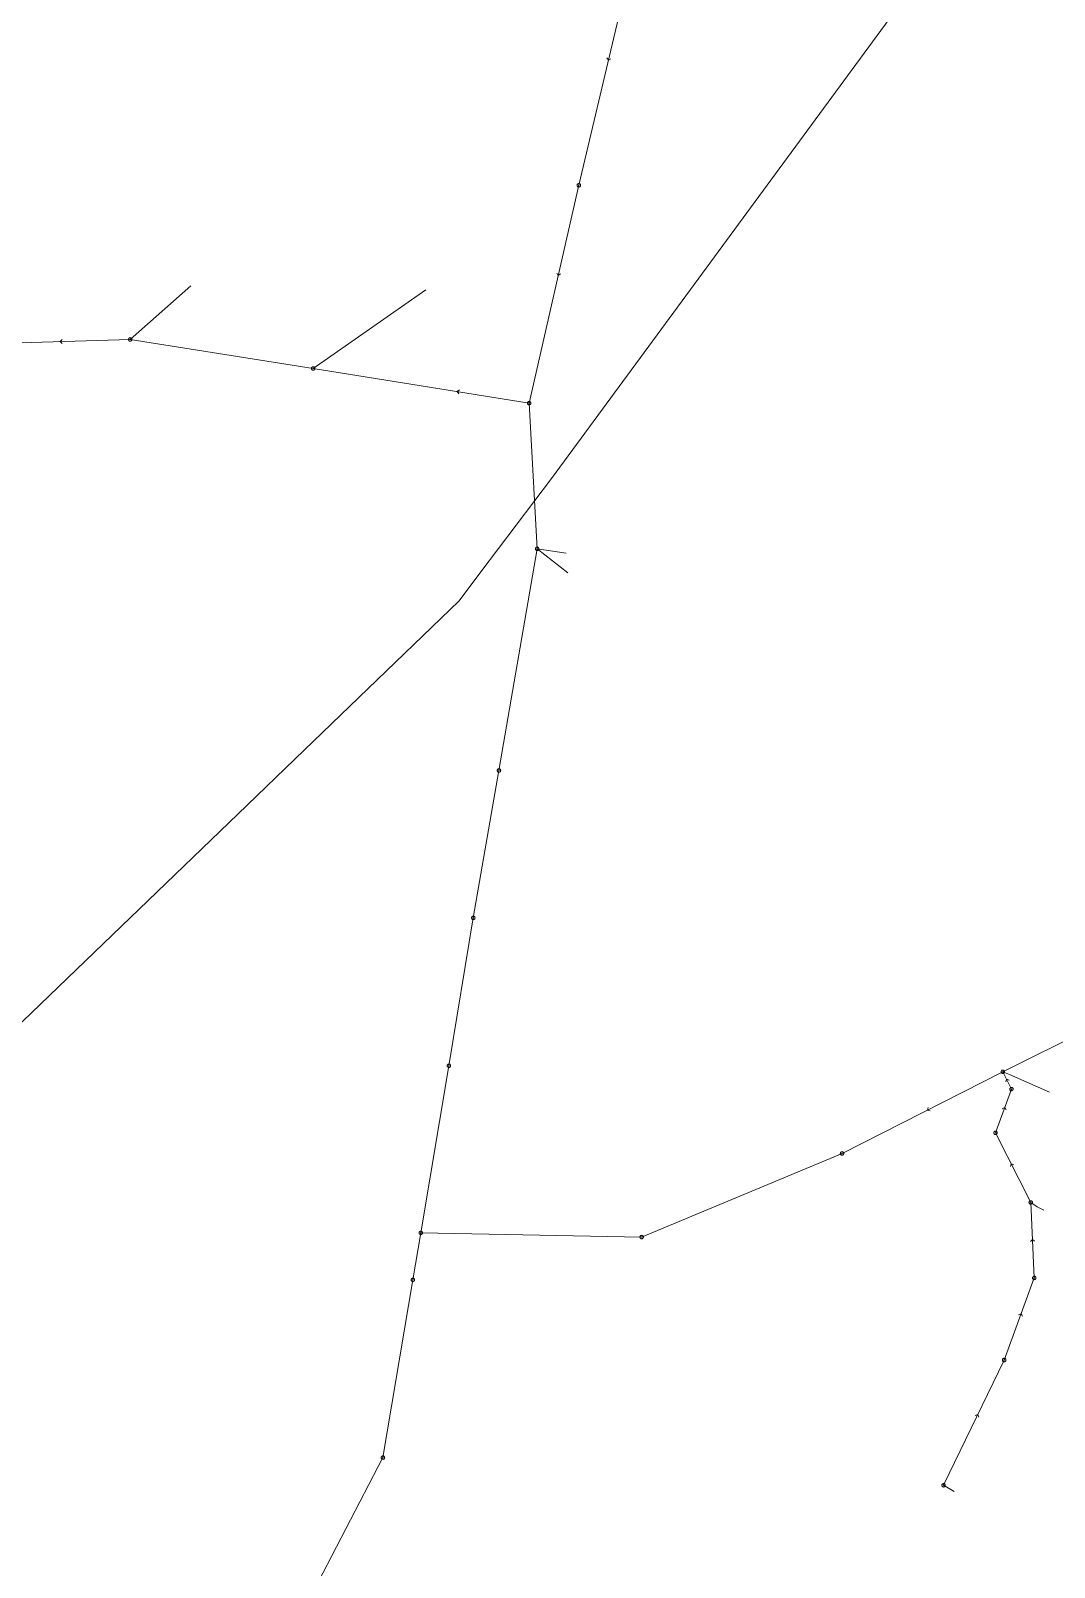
# Model space of a CAD drawing. Header units: metres. Extents: x 25504150 to 25508618, y 6694193 to 6702753.
# Drawn here: x 25505605.8 to 25505880.9, y 6696467.4 to 6696880.6 of the extents above; entities that cross this region are included whole.
import ezdxf

# ---------------------------------------------------------------- set-up
doc = ezdxf.new("R2010")
doc.units = ezdxf.units.M
for name, pattern in [('Sewer_node', [0]), ('Viemariputket', [0]), ('Viemarivarusteet', [0])]:
    doc.linetypes.add(name, pattern=pattern)
for name, color, linetype, lineweight in [('Sewer_node', 7, 'Sewer_node', 0), ('Viemariputket', 7, 'Viemariputket', 0), ('Viemarivarusteet', 7, 'Viemarivarusteet', 0)]:
    doc.layers.add(name, color=color, linetype=linetype, lineweight=lineweight)

msp = doc.modelspace()

# ---------------------------------------------------------------- linework, layer by layer
at = {"layer": 'Sewer_node', "color": 46, "linetype": 'Continuous', "true_color": 0x7f5f00, "flags": 128}
for points in [[(25505760.63, 6696873.28), (25505761.05, 6696872.65), (25505761.67, 6696873.06)], [(25505747.16, 6696815.4), (25505747.58, 6696814.77), (25505748.2, 6696815.18)], [(25505614.19, 6696797.53), (25505613.68, 6696796.98), (25505614.22, 6696796.47)], [(25505721, 6696784.01), (25505720.41, 6696783.56), (25505720.85, 6696782.96)], [(25505868.83, 6696598.41), (25505868.12, 6696598.64), (25505867.89, 6696597.93)], [(25505847.04, 6696591.08), (25505846.83, 6696590.36), (25505847.54, 6696590.15)], [(25505867.96, 6696590.4), (25505867.62, 6696591.07), (25505866.95, 6696590.74)], [(25505870.1, 6696575.67), (25505869.38, 6696575.88), (25505869.16, 6696575.17)], [(25505875.63, 6696555.11), (25505875.06, 6696555.6), (25505874.57, 6696555.04)], [(25505872.35, 6696534.92), (25505872.01, 6696535.59), (25505871.34, 6696535.27)], [(25505860.62, 6696507.79), (25505860.36, 6696508.49), (25505859.66, 6696508.25)]]:
    msp.add_lwpolyline(points, dxfattribs=at)
for points, elevation in [([(25505753.57, 6696839.03), (25505753.56, 6696839.1), (25505753.55, 6696839.18), (25505753.52, 6696839.24), (25505753.48, 6696839.31), (25505753.43, 6696839.36), (25505753.38, 6696839.41), (25505753.31, 6696839.45), (25505753.25, 6696839.48), (25505753.17, 6696839.49), (25505753.1, 6696839.5), (25505753.03, 6696839.49), (25505752.95, 6696839.48), (25505752.89, 6696839.45), (25505752.82, 6696839.41), (25505752.77, 6696839.36), (25505752.72, 6696839.31), (25505752.68, 6696839.24), (25505752.65, 6696839.18), (25505752.64, 6696839.1), (25505752.63, 6696839.03), (25505752.64, 6696838.96), (25505752.65, 6696838.88), (25505752.68, 6696838.82), (25505752.72, 6696838.75), (25505752.77, 6696838.7), (25505752.82, 6696838.65), (25505752.89, 6696838.61), (25505752.95, 6696838.58), (25505753.03, 6696838.57), (25505753.1, 6696838.56), (25505753.17, 6696838.57), (25505753.25, 6696838.58), (25505753.31, 6696838.61), (25505753.38, 6696838.65), (25505753.43, 6696838.7), (25505753.48, 6696838.75), (25505753.52, 6696838.82), (25505753.55, 6696838.88), (25505753.56, 6696838.96)], 38.14), ([(25505632.96, 6696797.56), (25505632.95, 6696797.63), (25505632.94, 6696797.7), (25505632.91, 6696797.77), (25505632.87, 6696797.83), (25505632.83, 6696797.89), (25505632.77, 6696797.93), (25505632.71, 6696797.97), (25505632.64, 6696798), (25505632.57, 6696798.01), (25505632.5, 6696798.02), (25505632.43, 6696798.01), (25505632.36, 6696798), (25505632.29, 6696797.97), (25505632.23, 6696797.93), (25505632.17, 6696797.89), (25505632.13, 6696797.83), (25505632.09, 6696797.77), (25505632.06, 6696797.7), (25505632.05, 6696797.63), (25505632.04, 6696797.56), (25505632.05, 6696797.49), (25505632.06, 6696797.42), (25505632.09, 6696797.35), (25505632.13, 6696797.29), (25505632.17, 6696797.23), (25505632.23, 6696797.19), (25505632.29, 6696797.15), (25505632.36, 6696797.12), (25505632.43, 6696797.11), (25505632.5, 6696797.1), (25505632.57, 6696797.11), (25505632.64, 6696797.12), (25505632.71, 6696797.15), (25505632.77, 6696797.19), (25505632.83, 6696797.23), (25505632.87, 6696797.29), (25505632.91, 6696797.35), (25505632.94, 6696797.42), (25505632.95, 6696797.49)], 35.42), ([(25505682.17, 6696789.77), (25505682.16, 6696789.84), (25505682.15, 6696789.92), (25505682.12, 6696789.98), (25505682.08, 6696790.05), (25505682.03, 6696790.1), (25505681.98, 6696790.15), (25505681.91, 6696790.19), (25505681.85, 6696790.22), (25505681.77, 6696790.23), (25505681.7, 6696790.24), (25505681.63, 6696790.23), (25505681.55, 6696790.22), (25505681.49, 6696790.19), (25505681.42, 6696790.15), (25505681.37, 6696790.1), (25505681.32, 6696790.05), (25505681.28, 6696789.98), (25505681.25, 6696789.92), (25505681.24, 6696789.84), (25505681.23, 6696789.77), (25505681.24, 6696789.7), (25505681.25, 6696789.62), (25505681.28, 6696789.56), (25505681.32, 6696789.49), (25505681.37, 6696789.44), (25505681.42, 6696789.39), (25505681.49, 6696789.35), (25505681.55, 6696789.32), (25505681.63, 6696789.31), (25505681.7, 6696789.3), (25505681.77, 6696789.31), (25505681.85, 6696789.32), (25505681.91, 6696789.35), (25505681.98, 6696789.39), (25505682.03, 6696789.44), (25505682.08, 6696789.49), (25505682.12, 6696789.56), (25505682.15, 6696789.62), (25505682.16, 6696789.7)], 36.99), ([(25505740.22, 6696780.45), (25505740.21, 6696780.52), (25505740.2, 6696780.59), (25505740.17, 6696780.66), (25505740.13, 6696780.72), (25505740.09, 6696780.78), (25505740.03, 6696780.82), (25505739.97, 6696780.86), (25505739.9, 6696780.89), (25505739.83, 6696780.9), (25505739.76, 6696780.91), (25505739.69, 6696780.9), (25505739.62, 6696780.89), (25505739.55, 6696780.86), (25505739.49, 6696780.82), (25505739.43, 6696780.78), (25505739.39, 6696780.72), (25505739.35, 6696780.66), (25505739.32, 6696780.59), (25505739.31, 6696780.52), (25505739.3, 6696780.45), (25505739.31, 6696780.38), (25505739.32, 6696780.31), (25505739.35, 6696780.24), (25505739.39, 6696780.18), (25505739.43, 6696780.12), (25505739.49, 6696780.08), (25505739.55, 6696780.04), (25505739.62, 6696780.01), (25505739.69, 6696780), (25505739.76, 6696779.99), (25505739.83, 6696780), (25505739.9, 6696780.01), (25505739.97, 6696780.04), (25505740.03, 6696780.08), (25505740.09, 6696780.12), (25505740.13, 6696780.18), (25505740.17, 6696780.24), (25505740.2, 6696780.31), (25505740.21, 6696780.38)], 37.62), ([(25505742.35, 6696741.27), (25505742.34, 6696741.34), (25505742.33, 6696741.41), (25505742.3, 6696741.48), (25505742.26, 6696741.54), (25505742.22, 6696741.6), (25505742.16, 6696741.64), (25505742.1, 6696741.68), (25505742.03, 6696741.71), (25505741.96, 6696741.72), (25505741.89, 6696741.73), (25505741.82, 6696741.72), (25505741.75, 6696741.71), (25505741.68, 6696741.68), (25505741.62, 6696741.64), (25505741.56, 6696741.6), (25505741.52, 6696741.54), (25505741.48, 6696741.48), (25505741.45, 6696741.41), (25505741.44, 6696741.34), (25505741.43, 6696741.27), (25505741.44, 6696741.2), (25505741.45, 6696741.13), (25505741.48, 6696741.06), (25505741.52, 6696741), (25505741.56, 6696740.94), (25505741.62, 6696740.9), (25505741.68, 6696740.86), (25505741.75, 6696740.83), (25505741.82, 6696740.82), (25505741.89, 6696740.81), (25505741.96, 6696740.82), (25505742.03, 6696740.83), (25505742.1, 6696740.86), (25505742.16, 6696740.9), (25505742.22, 6696740.94), (25505742.26, 6696741), (25505742.3, 6696741.06), (25505742.33, 6696741.13), (25505742.34, 6696741.2)], 38.08), ([(25505732.1, 6696681.67), (25505732.09, 6696681.74), (25505732.08, 6696681.81), (25505732.05, 6696681.88), (25505732.01, 6696681.94), (25505731.97, 6696682), (25505731.91, 6696682.04), (25505731.85, 6696682.08), (25505731.78, 6696682.11), (25505731.71, 6696682.12), (25505731.64, 6696682.13), (25505731.57, 6696682.12), (25505731.5, 6696682.11), (25505731.43, 6696682.08), (25505731.37, 6696682.04), (25505731.31, 6696682), (25505731.27, 6696681.94), (25505731.23, 6696681.88), (25505731.2, 6696681.81), (25505731.19, 6696681.74), (25505731.18, 6696681.67), (25505731.19, 6696681.6), (25505731.2, 6696681.53), (25505731.23, 6696681.46), (25505731.27, 6696681.4), (25505731.31, 6696681.34), (25505731.37, 6696681.3), (25505731.43, 6696681.26), (25505731.5, 6696681.23), (25505731.57, 6696681.22), (25505731.64, 6696681.21), (25505731.71, 6696681.22), (25505731.78, 6696681.23), (25505731.85, 6696681.26), (25505731.91, 6696681.3), (25505731.97, 6696681.34), (25505732.01, 6696681.4), (25505732.05, 6696681.46), (25505732.08, 6696681.53), (25505732.09, 6696681.6)], 37.74), ([(25505725.2, 6696642.05), (25505725.19, 6696642.12), (25505725.18, 6696642.19), (25505725.15, 6696642.26), (25505725.11, 6696642.32), (25505725.07, 6696642.38), (25505725.01, 6696642.42), (25505724.95, 6696642.46), (25505724.88, 6696642.49), (25505724.81, 6696642.5), (25505724.74, 6696642.51), (25505724.67, 6696642.5), (25505724.6, 6696642.49), (25505724.53, 6696642.46), (25505724.47, 6696642.42), (25505724.41, 6696642.38), (25505724.37, 6696642.32), (25505724.33, 6696642.26), (25505724.3, 6696642.19), (25505724.29, 6696642.12), (25505724.28, 6696642.05), (25505724.29, 6696641.98), (25505724.3, 6696641.91), (25505724.33, 6696641.84), (25505724.37, 6696641.78), (25505724.41, 6696641.72), (25505724.47, 6696641.68), (25505724.53, 6696641.64), (25505724.6, 6696641.61), (25505724.67, 6696641.6), (25505724.74, 6696641.59), (25505724.81, 6696641.6), (25505724.88, 6696641.61), (25505724.95, 6696641.64), (25505725.01, 6696641.68), (25505725.07, 6696641.72), (25505725.11, 6696641.78), (25505725.15, 6696641.84), (25505725.18, 6696641.91), (25505725.19, 6696641.98)], 36.57), ([(25505718.65, 6696602.3), (25505718.64, 6696602.37), (25505718.63, 6696602.44), (25505718.6, 6696602.51), (25505718.56, 6696602.57), (25505718.52, 6696602.63), (25505718.46, 6696602.67), (25505718.4, 6696602.71), (25505718.33, 6696602.74), (25505718.26, 6696602.75), (25505718.19, 6696602.76), (25505718.12, 6696602.75), (25505718.05, 6696602.74), (25505717.98, 6696602.71), (25505717.92, 6696602.67), (25505717.86, 6696602.63), (25505717.82, 6696602.57), (25505717.78, 6696602.51), (25505717.75, 6696602.44), (25505717.74, 6696602.37), (25505717.73, 6696602.3), (25505717.74, 6696602.23), (25505717.75, 6696602.16), (25505717.78, 6696602.09), (25505717.82, 6696602.03), (25505717.86, 6696601.97), (25505717.92, 6696601.93), (25505717.98, 6696601.89), (25505718.05, 6696601.86), (25505718.12, 6696601.85), (25505718.19, 6696601.84), (25505718.26, 6696601.85), (25505718.33, 6696601.86), (25505718.4, 6696601.89), (25505718.46, 6696601.93), (25505718.52, 6696601.97), (25505718.56, 6696602.03), (25505718.6, 6696602.09), (25505718.63, 6696602.16), (25505718.64, 6696602.23)], 34.81), ([(25505867.57, 6696600.66), (25505867.56, 6696600.73), (25505867.55, 6696600.8), (25505867.52, 6696600.87), (25505867.48, 6696600.93), (25505867.44, 6696600.99), (25505867.38, 6696601.03), (25505867.32, 6696601.07), (25505867.25, 6696601.1), (25505867.18, 6696601.11), (25505867.11, 6696601.12), (25505867.04, 6696601.11), (25505866.97, 6696601.1), (25505866.9, 6696601.07), (25505866.84, 6696601.03), (25505866.78, 6696600.99), (25505866.74, 6696600.93), (25505866.7, 6696600.87), (25505866.67, 6696600.8), (25505866.66, 6696600.73), (25505866.65, 6696600.66), (25505866.66, 6696600.59), (25505866.67, 6696600.52), (25505866.7, 6696600.45), (25505866.74, 6696600.39), (25505866.78, 6696600.33), (25505866.84, 6696600.29), (25505866.9, 6696600.25), (25505866.97, 6696600.22), (25505867.04, 6696600.21), (25505867.11, 6696600.2), (25505867.18, 6696600.21), (25505867.25, 6696600.22), (25505867.32, 6696600.25), (25505867.38, 6696600.29), (25505867.44, 6696600.33), (25505867.48, 6696600.39), (25505867.52, 6696600.45), (25505867.55, 6696600.52), (25505867.56, 6696600.59)], 38.06), ([(25505869.88, 6696596.01), (25505869.87, 6696596.08), (25505869.86, 6696596.16), (25505869.83, 6696596.22), (25505869.79, 6696596.29), (25505869.74, 6696596.34), (25505869.69, 6696596.39), (25505869.62, 6696596.43), (25505869.56, 6696596.46), (25505869.48, 6696596.47), (25505869.41, 6696596.48), (25505869.34, 6696596.47), (25505869.26, 6696596.46), (25505869.2, 6696596.43), (25505869.13, 6696596.39), (25505869.08, 6696596.34), (25505869.03, 6696596.29), (25505868.99, 6696596.22), (25505868.96, 6696596.16), (25505868.95, 6696596.08), (25505868.94, 6696596.01), (25505868.95, 6696595.94), (25505868.96, 6696595.86), (25505868.99, 6696595.8), (25505869.03, 6696595.73), (25505869.08, 6696595.68), (25505869.13, 6696595.63), (25505869.2, 6696595.59), (25505869.26, 6696595.56), (25505869.34, 6696595.55), (25505869.41, 6696595.54), (25505869.48, 6696595.55), (25505869.56, 6696595.56), (25505869.62, 6696595.59), (25505869.69, 6696595.63), (25505869.74, 6696595.68), (25505869.79, 6696595.73), (25505869.83, 6696595.8), (25505869.86, 6696595.86), (25505869.87, 6696595.94)], 37.91), ([(25505865.61, 6696584.25), (25505865.6, 6696584.32), (25505865.59, 6696584.39), (25505865.56, 6696584.46), (25505865.52, 6696584.52), (25505865.48, 6696584.58), (25505865.42, 6696584.62), (25505865.36, 6696584.66), (25505865.29, 6696584.69), (25505865.22, 6696584.7), (25505865.15, 6696584.71), (25505865.08, 6696584.7), (25505865.01, 6696584.69), (25505864.94, 6696584.66), (25505864.88, 6696584.62), (25505864.82, 6696584.58), (25505864.78, 6696584.52), (25505864.74, 6696584.46), (25505864.71, 6696584.39), (25505864.7, 6696584.32), (25505864.69, 6696584.25), (25505864.7, 6696584.18), (25505864.71, 6696584.11), (25505864.74, 6696584.04), (25505864.78, 6696583.98), (25505864.82, 6696583.92), (25505864.88, 6696583.88), (25505864.94, 6696583.84), (25505865.01, 6696583.81), (25505865.08, 6696583.8), (25505865.15, 6696583.79), (25505865.22, 6696583.8), (25505865.29, 6696583.81), (25505865.36, 6696583.84), (25505865.42, 6696583.88), (25505865.48, 6696583.92), (25505865.52, 6696583.98), (25505865.56, 6696584.04), (25505865.59, 6696584.11), (25505865.6, 6696584.18)], 38.37), ([(25505824.33, 6696578.7), (25505824.32, 6696578.77), (25505824.31, 6696578.84), (25505824.28, 6696578.91), (25505824.24, 6696578.97), (25505824.2, 6696579.03), (25505824.14, 6696579.07), (25505824.08, 6696579.11), (25505824.01, 6696579.14), (25505823.94, 6696579.15), (25505823.87, 6696579.16), (25505823.8, 6696579.15), (25505823.73, 6696579.14), (25505823.66, 6696579.11), (25505823.6, 6696579.07), (25505823.54, 6696579.03), (25505823.5, 6696578.97), (25505823.46, 6696578.91), (25505823.43, 6696578.84), (25505823.42, 6696578.77), (25505823.41, 6696578.7), (25505823.42, 6696578.63), (25505823.43, 6696578.56), (25505823.46, 6696578.49), (25505823.5, 6696578.43), (25505823.54, 6696578.37), (25505823.6, 6696578.33), (25505823.66, 6696578.29), (25505823.73, 6696578.26), (25505823.8, 6696578.25), (25505823.87, 6696578.24), (25505823.94, 6696578.25), (25505824.01, 6696578.26), (25505824.08, 6696578.29), (25505824.14, 6696578.33), (25505824.2, 6696578.37), (25505824.24, 6696578.43), (25505824.28, 6696578.49), (25505824.31, 6696578.56), (25505824.32, 6696578.63)], 36.46), ([(25505875.05, 6696565.54), (25505875.04, 6696565.61), (25505875.03, 6696565.68), (25505875, 6696565.75), (25505874.96, 6696565.81), (25505874.92, 6696565.87), (25505874.86, 6696565.91), (25505874.8, 6696565.95), (25505874.73, 6696565.98), (25505874.66, 6696565.99), (25505874.59, 6696566), (25505874.52, 6696565.99), (25505874.45, 6696565.98), (25505874.38, 6696565.95), (25505874.32, 6696565.91), (25505874.26, 6696565.87), (25505874.22, 6696565.81), (25505874.18, 6696565.75), (25505874.15, 6696565.68), (25505874.14, 6696565.61), (25505874.13, 6696565.54), (25505874.14, 6696565.47), (25505874.15, 6696565.4), (25505874.18, 6696565.33), (25505874.22, 6696565.27), (25505874.26, 6696565.21), (25505874.32, 6696565.17), (25505874.38, 6696565.13), (25505874.45, 6696565.1), (25505874.52, 6696565.09), (25505874.59, 6696565.08), (25505874.66, 6696565.09), (25505874.73, 6696565.1), (25505874.8, 6696565.13), (25505874.86, 6696565.17), (25505874.92, 6696565.21), (25505874.96, 6696565.27), (25505875, 6696565.33), (25505875.03, 6696565.4), (25505875.04, 6696565.47)], 38.88), ([(25505770.46, 6696556.23), (25505770.45, 6696556.3), (25505770.44, 6696556.37), (25505770.41, 6696556.44), (25505770.37, 6696556.5), (25505770.33, 6696556.56), (25505770.27, 6696556.6), (25505770.21, 6696556.64), (25505770.14, 6696556.67), (25505770.07, 6696556.68), (25505770, 6696556.69), (25505769.93, 6696556.68), (25505769.86, 6696556.67), (25505769.79, 6696556.64), (25505769.73, 6696556.6), (25505769.67, 6696556.56), (25505769.63, 6696556.5), (25505769.59, 6696556.44), (25505769.56, 6696556.37), (25505769.55, 6696556.3), (25505769.54, 6696556.23), (25505769.55, 6696556.16), (25505769.56, 6696556.09), (25505769.59, 6696556.02), (25505769.63, 6696555.96), (25505769.67, 6696555.9), (25505769.73, 6696555.86), (25505769.79, 6696555.82), (25505769.86, 6696555.79), (25505769.93, 6696555.78), (25505770, 6696555.77), (25505770.07, 6696555.78), (25505770.14, 6696555.79), (25505770.21, 6696555.82), (25505770.27, 6696555.86), (25505770.33, 6696555.9), (25505770.37, 6696555.96), (25505770.41, 6696556.02), (25505770.44, 6696556.09), (25505770.45, 6696556.16)], 34.69), ([(25505708.96, 6696544.71), (25505708.95, 6696544.78), (25505708.94, 6696544.85), (25505708.91, 6696544.92), (25505708.87, 6696544.98), (25505708.83, 6696545.04), (25505708.77, 6696545.08), (25505708.71, 6696545.12), (25505708.64, 6696545.15), (25505708.57, 6696545.16), (25505708.5, 6696545.17), (25505708.43, 6696545.16), (25505708.36, 6696545.15), (25505708.29, 6696545.12), (25505708.23, 6696545.08), (25505708.17, 6696545.04), (25505708.13, 6696544.98), (25505708.09, 6696544.92), (25505708.06, 6696544.85), (25505708.05, 6696544.78), (25505708.04, 6696544.71), (25505708.05, 6696544.64), (25505708.06, 6696544.57), (25505708.09, 6696544.5), (25505708.13, 6696544.44), (25505708.17, 6696544.38), (25505708.23, 6696544.34), (25505708.29, 6696544.3), (25505708.36, 6696544.27), (25505708.43, 6696544.26), (25505708.5, 6696544.25), (25505708.57, 6696544.26), (25505708.64, 6696544.27), (25505708.71, 6696544.3), (25505708.77, 6696544.34), (25505708.83, 6696544.38), (25505708.87, 6696544.44), (25505708.91, 6696544.5), (25505708.94, 6696544.57), (25505708.95, 6696544.64)], 34.46), ([(25505876.01, 6696545.23), (25505876, 6696545.3), (25505875.99, 6696545.38), (25505875.96, 6696545.44), (25505875.92, 6696545.51), (25505875.87, 6696545.56), (25505875.82, 6696545.61), (25505875.75, 6696545.65), (25505875.69, 6696545.68), (25505875.61, 6696545.69), (25505875.54, 6696545.7), (25505875.47, 6696545.69), (25505875.39, 6696545.68), (25505875.33, 6696545.65), (25505875.26, 6696545.61), (25505875.21, 6696545.56), (25505875.16, 6696545.51), (25505875.12, 6696545.44), (25505875.09, 6696545.38), (25505875.08, 6696545.3), (25505875.07, 6696545.23), (25505875.08, 6696545.16), (25505875.09, 6696545.08), (25505875.12, 6696545.02), (25505875.16, 6696544.95), (25505875.21, 6696544.9), (25505875.26, 6696544.85), (25505875.33, 6696544.81), (25505875.39, 6696544.78), (25505875.47, 6696544.77), (25505875.54, 6696544.76), (25505875.61, 6696544.77), (25505875.69, 6696544.78), (25505875.75, 6696544.81), (25505875.82, 6696544.85), (25505875.87, 6696544.9), (25505875.92, 6696544.95), (25505875.96, 6696545.02), (25505875.99, 6696545.08), (25505876, 6696545.16)], 39.61), ([(25505867.92, 6696523.16), (25505867.91, 6696523.23), (25505867.9, 6696523.31), (25505867.87, 6696523.37), (25505867.83, 6696523.44), (25505867.78, 6696523.49), (25505867.73, 6696523.54), (25505867.66, 6696523.58), (25505867.6, 6696523.61), (25505867.52, 6696523.62), (25505867.45, 6696523.63), (25505867.38, 6696523.62), (25505867.3, 6696523.61), (25505867.24, 6696523.58), (25505867.17, 6696523.54), (25505867.12, 6696523.49), (25505867.07, 6696523.44), (25505867.03, 6696523.37), (25505867, 6696523.31), (25505866.99, 6696523.23), (25505866.98, 6696523.16), (25505866.99, 6696523.09), (25505867, 6696523.01), (25505867.03, 6696522.95), (25505867.07, 6696522.88), (25505867.12, 6696522.83), (25505867.17, 6696522.78), (25505867.24, 6696522.74), (25505867.3, 6696522.71), (25505867.38, 6696522.7), (25505867.45, 6696522.69), (25505867.52, 6696522.7), (25505867.6, 6696522.71), (25505867.66, 6696522.74), (25505867.73, 6696522.78), (25505867.78, 6696522.83), (25505867.83, 6696522.88), (25505867.87, 6696522.95), (25505867.9, 6696523.01), (25505867.91, 6696523.09)], 40.4), ([(25505700.91, 6696496.92), (25505700.9, 6696496.99), (25505700.89, 6696497.06), (25505700.86, 6696497.13), (25505700.82, 6696497.19), (25505700.78, 6696497.25), (25505700.72, 6696497.29), (25505700.66, 6696497.33), (25505700.59, 6696497.36), (25505700.52, 6696497.37), (25505700.45, 6696497.38), (25505700.38, 6696497.37), (25505700.31, 6696497.36), (25505700.24, 6696497.33), (25505700.18, 6696497.29), (25505700.12, 6696497.25), (25505700.08, 6696497.19), (25505700.04, 6696497.13), (25505700.01, 6696497.06), (25505700, 6696496.99), (25505699.99, 6696496.92), (25505700, 6696496.85), (25505700.01, 6696496.78), (25505700.04, 6696496.71), (25505700.08, 6696496.65), (25505700.12, 6696496.59), (25505700.18, 6696496.55), (25505700.24, 6696496.51), (25505700.31, 6696496.48), (25505700.38, 6696496.47), (25505700.45, 6696496.46), (25505700.52, 6696496.47), (25505700.59, 6696496.48), (25505700.66, 6696496.51), (25505700.72, 6696496.55), (25505700.78, 6696496.59), (25505700.82, 6696496.65), (25505700.86, 6696496.71), (25505700.89, 6696496.78), (25505700.9, 6696496.85)], 34.41), ([(25505851.63, 6696489.48), (25505851.62, 6696489.55), (25505851.61, 6696489.62), (25505851.58, 6696489.69), (25505851.54, 6696489.75), (25505851.5, 6696489.81), (25505851.44, 6696489.85), (25505851.38, 6696489.89), (25505851.31, 6696489.92), (25505851.24, 6696489.93), (25505851.17, 6696489.94), (25505851.1, 6696489.93), (25505851.03, 6696489.92), (25505850.96, 6696489.89), (25505850.9, 6696489.85), (25505850.84, 6696489.81), (25505850.8, 6696489.75), (25505850.76, 6696489.69), (25505850.73, 6696489.62), (25505850.72, 6696489.55), (25505850.71, 6696489.48), (25505850.72, 6696489.41), (25505850.73, 6696489.34), (25505850.76, 6696489.27), (25505850.8, 6696489.21), (25505850.84, 6696489.15), (25505850.9, 6696489.11), (25505850.96, 6696489.07), (25505851.03, 6696489.04), (25505851.1, 6696489.03), (25505851.17, 6696489.02), (25505851.24, 6696489.03), (25505851.31, 6696489.04), (25505851.38, 6696489.07), (25505851.44, 6696489.11), (25505851.5, 6696489.15), (25505851.54, 6696489.21), (25505851.58, 6696489.27), (25505851.61, 6696489.34), (25505851.62, 6696489.41)], 41.48)]:
    msp.add_lwpolyline(points, close=True, dxfattribs=dict(at, elevation=elevation))
msp.add_lwpolyline([(25505711.08, 6696557.33), (25505711.07, 6696557.4), (25505711.06, 6696557.47), (25505711.03, 6696557.54), (25505710.99, 6696557.6), (25505710.95, 6696557.66), (25505710.89, 6696557.7), (25505710.83, 6696557.74), (25505710.76, 6696557.77), (25505710.69, 6696557.78), (25505710.62, 6696557.79), (25505710.55, 6696557.78), (25505710.48, 6696557.77), (25505710.41, 6696557.74), (25505710.35, 6696557.7), (25505710.29, 6696557.66), (25505710.25, 6696557.6), (25505710.21, 6696557.54), (25505710.18, 6696557.47), (25505710.17, 6696557.4), (25505710.16, 6696557.33), (25505710.17, 6696557.26), (25505710.18, 6696557.19), (25505710.21, 6696557.12), (25505710.25, 6696557.06), (25505710.29, 6696557), (25505710.35, 6696556.96), (25505710.41, 6696556.92), (25505710.48, 6696556.89), (25505710.55, 6696556.88), (25505710.62, 6696556.87), (25505710.69, 6696556.88), (25505710.76, 6696556.89), (25505710.83, 6696556.92), (25505710.89, 6696556.96), (25505710.95, 6696557), (25505710.99, 6696557.06), (25505711.03, 6696557.12), (25505711.06, 6696557.19), (25505711.07, 6696557.26)], close=True, dxfattribs=at)
at = {"layer": 'Viemariputket', "color": 1, "linetype": 'Continuous', "lineweight": 15}
for p, q in [((25505753.1, 6696839.03, 33.38), (25505767.79, 6696901.2, 33.38)), ((25505739.76, 6696780.45, 33.23), (25505753.1, 6696839.03, 33.37)), ((25505632.5, 6696797.56), (25505648.79, 6696812)), ((25505681.7, 6696789.77), (25505711.99, 6696810.87)), ((25505590.27, 6696796.24), (25505632.5, 6696797.56)), ((25505632.5, 6696797.56), (25505681.7, 6696789.77)), ((25505681.7, 6696789.77), (25505739.76, 6696780.45)), ((25505739.76, 6696780.45), (25505741.89, 6696741.27)), ((25505731.64, 6696681.67), (25505741.89, 6696741.27)), ((25505741.89, 6696741.27), (25505750.19, 6696734.78)), ((25505741.89, 6696741.27), (25505749.68, 6696740.09)), ((25505724.74, 6696642.05), (25505731.64, 6696681.67)), ((25505718.19, 6696602.3), (25505724.74, 6696642.05)), ((25505867.11, 6696600.66), (25505905.45, 6696619.85)), ((25505710.62, 6696557.33), (25505718.19, 6696602.3)), ((25505823.87, 6696578.7), (25505867.11, 6696600.66)), ((25505869.41, 6696596.01), (25505867.11, 6696600.66)), ((25505865.15, 6696584.25), (25505869.41, 6696596.01)), ((25505874.59, 6696565.54), (25505865.15, 6696584.25)), ((25505770, 6696556.23), (25505823.87, 6696578.7)), ((25505875.54, 6696545.23), (25505874.59, 6696565.54)), ((25505708.5, 6696544.71), (25505710.62, 6696557.33)), ((25505710.62, 6696557.33), (25505770, 6696556.23)), ((25505867.45, 6696523.16), (25505875.54, 6696545.23)), ((25505700.45, 6696496.92), (25505708.5, 6696544.71)), ((25505851.17, 6696489.48, 39.34), (25505867.45, 6696523.16, 38.21)), ((25505676.16, 6696450.35), (25505700.45, 6696496.92)), ((25505851.17, 6696489.48, 39.53), (25505854.05, 6696487.85))]:
    msp.add_line(p, q, dxfattribs=at)
at = {"layer": 'Viemariputket', "color": 1, "linetype": 'Continuous', "lineweight": 15, "flags": 128}
for points in [[(25505867.11, 6696600.66), (25505868.89, 6696599.94), (25505879.65, 6696595.22)], [(25505874.59, 6696565.54), (25505876.37, 6696564.34), (25505878.16, 6696563.44)]]:
    msp.add_lwpolyline(points, dxfattribs=at)
at = {"layer": 'Viemariputket', "color": 1, "linetype": 'Continuous', "lineweight": 15}
msp.add_polyline3d([(25505057.06, 6696087.2, 2.22), (25505074.27, 6696103.87, 3.05), (25505107.8, 6696136.19, 0), (25505143.79, 6696170.88, 3.01), (25505143.79, 6696170.88, 4.53), (25505328.67, 6696349.63, 0), (25505364.65, 6696384.26, 0), (25505491.9, 6696506.67, 0), (25505521.5, 6696535.18, 0), (25505661.43, 6696669.92, 0), (25505679.3, 6696687.12, 0), (25505720.94, 6696727.26, 0), (25505726.74, 6696735.13, 0), (25505745.76, 6696760.22, 0), (25505780.85, 6696807.92, 0), (25505829.83, 6696874.58, 0), (25505913.91, 6696988.94, 0), (25505931.05, 6697012.24, 0), (25506031.4, 6697148.66, 0), (25506049.22, 6697172.9, 0), (25506184.72, 6697356.56, 6.26)], dxfattribs=at)
at = {"layer": 'Viemarivarusteet', "color": 1}
for p in [(25505753.1, 6696839.03, 38.14), (25505632.5, 6696797.56, 35.42), (25505681.7, 6696789.77, 36.99), (25505739.76, 6696780.45, 37.62), (25505741.89, 6696741.27, 38.08), (25505731.64, 6696681.67, 37.74), (25505724.74, 6696642.05, 36.57), (25505718.19, 6696602.3, 34.81), (25505867.11, 6696600.66, 38.06), (25505869.41, 6696596.01, 37.91), (25505865.15, 6696584.25, 38.37), (25505823.87, 6696578.7, 36.46), (25505874.59, 6696565.54, 38.88), (25505710.62, 6696557.33), (25505770, 6696556.23, 34.69), (25505875.54, 6696545.23, 39.61), (25505708.5, 6696544.71, 34.46), (25505867.45, 6696523.16, 40.4), (25505700.45, 6696496.92, 34.41), (25505851.17, 6696489.48, 41.48)]:
    msp.add_point(p, dxfattribs=at)

doc.saveas('drawing.dxf')
